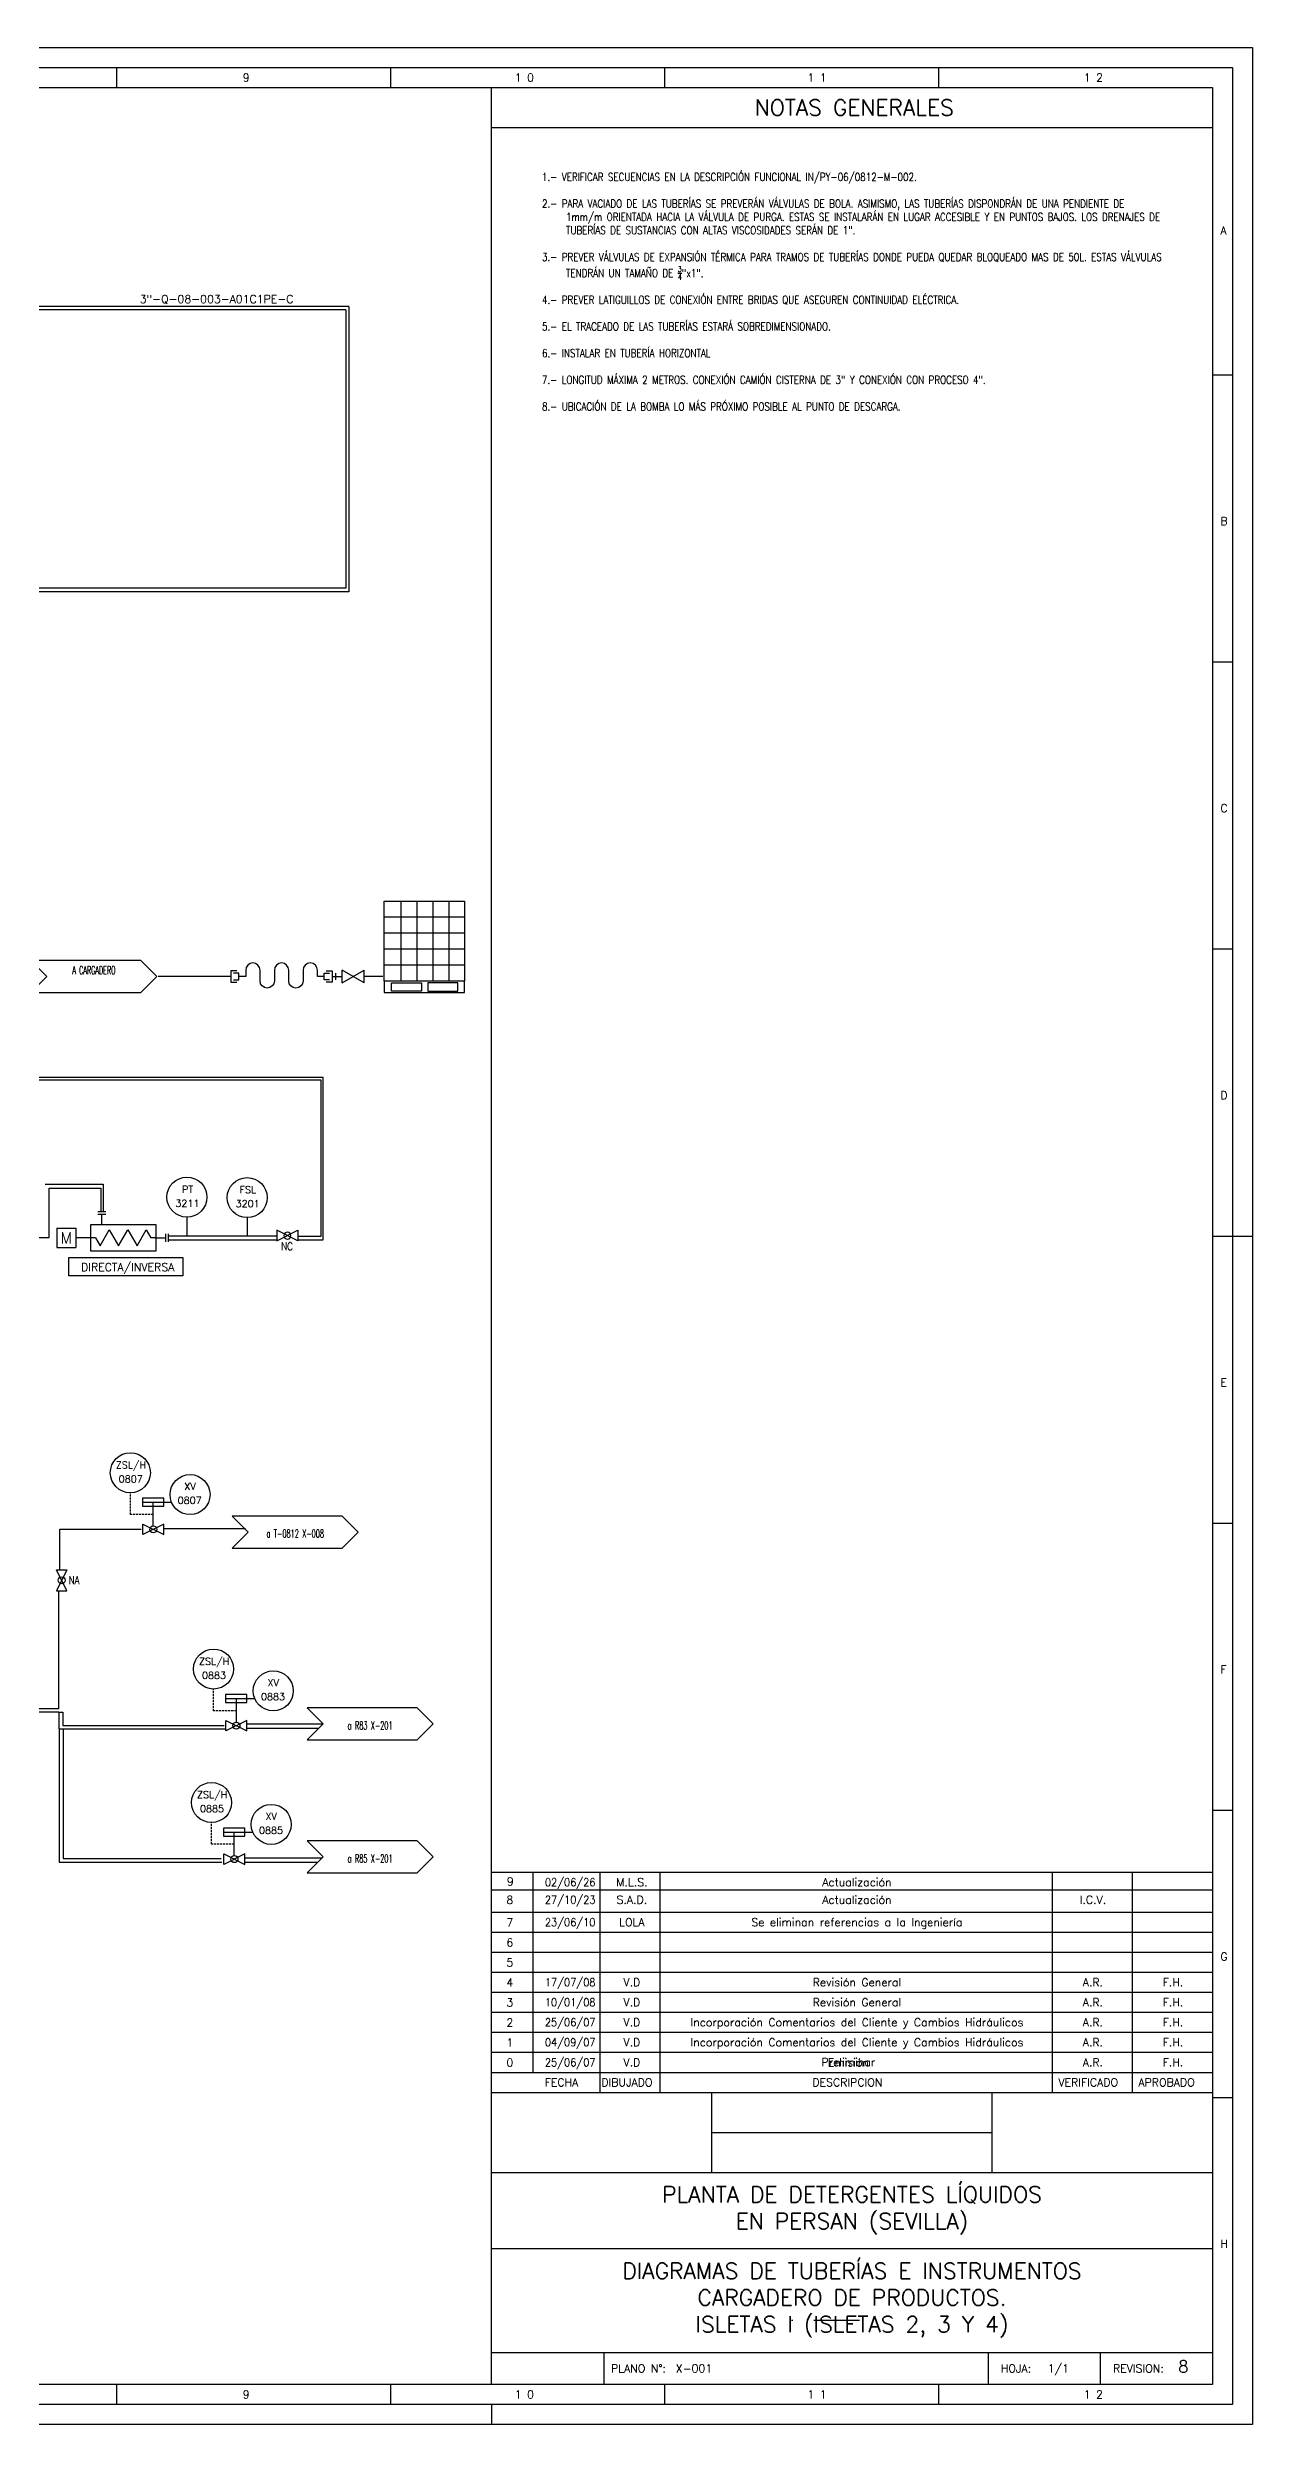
# Model space of a CAD drawing. Header units: millimetres. Extents: x 2166 to 3935, y 3919 to 4513.
# Drawn here: x 3634 to 3935, y 3919 to 4513 of the extents above; entities that cross this region are included whole.
import ezdxf
from ezdxf.enums import TextEntityAlignment as Align

# ---------------------------------------------------------------- set-up
doc = ezdxf.new("R2010")
doc.units = ezdxf.units.MM
doc.linetypes.add('TRAZOS', pattern=[0.75, 0.5, -0.25])
for name, color, linetype in [('CAJETIN', 1, 'Continuous'), ('EQUIPOS', 5, 'Continuous'), ('EQUIPOS 02', 1, 'Continuous'), ('FORMATO', 7, 'Continuous'), ('INSTRUMENTOS', 1, 'Continuous'), ('TEX', 7, 'Continuous'), ('TEX EQUIPOS', 6, 'Continuous'), ('TEXTO-VALVULAS Y ACCESORIOS', 7, 'Continuous'), ('TUBERIA', 5, 'Continuous'), ('TUBERÍA2', 1, 'TRAZOS'), ('VALVULAS Y ACCESORIOS', 1, 'Continuous')]:
    doc.layers.add(name, color=color, linetype=linetype)
doc.styles.add('PY', font='ROMANS.shx')
doc.styles.add('PY1', font='ROMANS.shx', dxfattribs={"width": 0.8})
doc.linetypes.add('SEÑAL_MECANICA2', pattern='A,4.411183,["o",PY,S=4.130212,R=360,X=0,Y=-1.374288],0.588817,-0.374158,["",PY,S=2,R=360,X=0,Y=-0.688262],-2.183682', length=7.55784)

# ---------------------------------------------------------------- blocks, each defined once
blk = doc.blocks.new('BANDERA DE FLUJO')
at = {"layer": 'TEX', "color": 1, "ltscale": 0.1, "flags": 128}
blk.add_lwpolyline([(-4, 4), (-31.46, 4), (-27.46, 0), (-31.46, -4), (-4, -4), (0, 0)], close=True, dxfattribs=at)
at = {"layer": 'TEX', "style": 'PY1', "width": 0.8}
for tag, p in [('ETIQUETA-LINEA-1', (-15.73, 0.61)), ('ETIQUETA-LINEA-2', (-15.73, -2.91))]:
    blk.add_attdef(tag, text='', height=2, dxfattribs=at).set_placement(p, align=Align.CENTER)
blk = doc.blocks.new('MARCO-A1')
at = {"layer": 'FORMATO', "color": 5}
for p, q in [((557.33, 589), (557.33, 584)), ((625.75, 589), (625.75, 584)), ((694.17, 589), (694.17, 584)), ((762.58, 589), (762.58, 584)), ((831, 512.25), (836, 512.25)), ((831, 440.5), (836, 440.5)), ((831, 368.75), (836, 368.75)), ((831, 297), (836, 297)), ((831, 225.25), (836, 225.25)), ((831, 153.5), (836, 153.5)), ((831, 81.75), (836, 81.75)), ((557.33, 10), (557.33, 5)), ((625.75, 10), (625.75, 5)), ((694.17, 10), (694.17, 5)), ((762.58, 10), (762.58, 5))]:
    blk.add_line(p, q, dxfattribs=at)
at = {"layer": 'FORMATO', "color": 1, "linetype": 'Continuous'}
for p, q in [((836, 297), (841, 297)), ((651, 5), (651, 0))]:
    blk.add_line(p, q, dxfattribs=at)
at = {"layer": 'FORMATO', "color": 1}
blk.add_lwpolyline([(0, 594), (841, 594), (841, 0), (0, 0)], close=True, dxfattribs=at)
at = {"layer": 'FORMATO', "color": 5}
blk.add_lwpolyline([(5, 589), (836, 589), (836, 5), (5, 5)], close=True, dxfattribs=at)
at = {"layer": 'FORMATO', "color": 8, "linetype": 'Continuous'}
blk.add_lwpolyline([(10, 584), (831, 584), (831, 10), (10, 10)], close=True, dxfattribs=at)
at = {"layer": 'FORMATO', "color": 1, "style": 'PY'}
for s, p in [('9', (588.85, 585.5)), ('1 0', (656.77, 585.5)), ('1 1', (729.83, 585.5)), ('1 2', (798.88, 585.5)), ('A', (833, 547.25)), ('B', (833, 474.67)), ('C', (833, 402.92)), ('D', (833, 331.17)), ('E', (833, 259.42)), ('F', (833, 187.67)), ('G', (833, 115.92)), ('H', (833, 44.17)), ('9', (588.85, 6.5)), ('1 0', (656.77, 6.5)), ('1 1', (729.83, 6.5)), ('1 2', (798.88, 6.5))]:
    blk.add_text(s, height=2, dxfattribs=at).set_placement(p)
blk = doc.blocks.new('BOMBA VOLUMETRICA')
at = {"layer": 'EQUIPOS', "linetype": 'Continuous'}
for p, q in [((-11.27, -4.05), (-11.27, -8.85)), ((-11.27, -4.05), (-6.47, -4.05)), ((-6.47, -4.05), (-6.47, -8.85)), ((-0.45, -8.45), (1.86, -4.45)), ((0, -3.12), (0, -0.67)), ((1.86, -4.45), (4.17, -8.45)), ((4.17, -8.45), (6.48, -4.45)), ((6.48, -4.45), (8.79, -8.45)), ((8.79, -8.45), (11.1, -4.45)), ((11.1, -4.45), (12.25, -6.45)), ((-11.27, -8.85), (-6.47, -8.85)), ((-1.61, -6.45), (-6.47, -6.45)), ((-1.61, -6.45), (-0.45, -8.45)), ((13.52, -6.45), (12.25, -6.45)), ((13.52, -6.45), (15.97, -6.45))]:
    blk.add_line(p, q, dxfattribs=at)
at = {"layer": 'EQUIPOS', "linetype": 'Continuous', "flags": 128}
blk.add_lwpolyline([(-2.78, -3.12), (13.52, -3.12), (13.52, -9.79), (-2.78, -9.79)], close=True, dxfattribs=at)
at = {"layer": 'VALVULAS Y ACCESORIOS', "ltscale": 0.1}
for p, q in [((1, 0), (-1, 0)), ((1, -0.67), (-1, -0.67)), ((15.97, -7.45), (15.97, -5.45)), ((16.64, -7.45), (16.64, -5.45))]:
    blk.add_line(p, q, dxfattribs=at)
at = {"layer": 'EQUIPOS 02', "style": 'PY'}
blk.add_text('M', height=2.8, dxfattribs=at).set_placement((-8.87, -6.45), align=Align.MIDDLE)
at = {"layer": 'TEX EQUIPOS', "linetype": 'Continuous', "style": 'PY1', "width": 0.8}
blk.add_attdef('REF_EQUIPO', text='', height=3, dxfattribs=at).set_placement((2.35, -13.59), align=Align.MIDDLE_CENTER)
blk = doc.blocks.new('SEÑAL CIR')
at = {"color": 1}
blk.add_circle((0, 5.7), 5.7, dxfattribs=at)
at = {"layer": 'INSTRUMENTOS', "linetype": 'Continuous', "style": 'PY', "flags": 4}
for p in [(0.18, 6.94), (0.13, 2.95)]:
    blk.add_attdef('---', text='', height=2, dxfattribs=at).set_placement(p, align=Align.CENTER)
blk = doc.blocks.new('VALV GLOB-V')
at = {"layer": 'INSTRUMENTOS', "color": 1, "flags": 128}
blk.add_lwpolyline([(5.7, -1.43), (5.7, 1.43), (0, -1.43), (0, 1.43)], close=True, dxfattribs=at)
at = {"layer": 'INSTRUMENTOS', "color": 1}
blk.add_circle((2.85, 0), 0.95, dxfattribs=at)
at = {"layer": 'INSTRUMENTOS', "color": 7, "linetype": 'SEÑAL_MECANICA2', "style": 'PY'}
blk.add_attdef('REF.', text='', height=2, dxfattribs=at).set_placement((3, -3.37), align=Align.MIDDLE)

msp = doc.modelspace()

# ---------------------------------------------------------------- linework, layer by layer
for p, q in [((3738.19, 4295.84), (3718.19, 4295.84)), ((3722.28, 4299.84), (3722.28, 4279.84)), ((3726.28, 4299.84), (3726.28, 4279.84)), ((3730.28, 4299.84), (3730.28, 4279.84)), ((3734.28, 4299.84), (3734.28, 4279.84)), ((3738.19, 4291.84), (3718.19, 4291.84)), ((3738.19, 4287.84), (3718.19, 4287.84)), ((3738.19, 4283.84), (3718.19, 4283.84))]:
    msp.add_line(p, q)
at = {"color": 1}
for p, q in [((3705.16, 4281.02), (3707.55, 4281.02)), ((3706.08, 4280.19), (3706.08, 4281.86)), ((3713.16, 4279.43), (3707.65, 4282.61)), ((3707.65, 4279.43), (3713.16, 4282.61)), ((3707.65, 4279.43), (3707.65, 4282.61)), ((3717.83, 4281.01), (3713.06, 4281.01)), ((3713.16, 4279.43), (3713.16, 4282.61)), ((3668.9, 4220.91), (3668.9, 4220.68)), ((3668.9, 4220.68), (3668.9, 4216.3)), ((3683.95, 4220.79), (3683.95, 4220.56)), ((3683.95, 4220.56), (3683.95, 4216.18)), ((3663.12, 4149.65), (3665.07, 4149.65)), ((3683.89, 4100.58), (3685.84, 4100.58)), ((3683.38, 4067.21), (3685.32, 4067.21))]:
    msp.add_line(p, q, dxfattribs=at)
at = {"color": 5}
for p, q in [((3702.41, 4255.14), (3608.93, 4255.14)), ((3702.41, 4216.18), (3702.41, 4255.14)), ((3634.48, 4215.81), (3634.48, 4228.11)), ((3634.48, 4228.11), (3647.42, 4228.11)), ((3647.42, 4228.11), (3647.42, 4222.2)), ((3664.28, 4216.27), (3691.26, 4216.27)), ((3696.73, 4216.18), (3702.41, 4216.18)), ((3637.19, 4132.77), (3637.19, 4142.9)), ((3637.19, 4142.9), (3657.47, 4142.9)), ((3663.28, 4143.07), (3683.56, 4143.07)), ((3636.94, 4098.02), (3636.94, 4127.53)), ((3636.89, 4097.18), (3636.89, 4093.02)), ((3636.89, 4093.02), (3678.51, 4093.02)), ((3636.97, 4093.1), (3636.97, 4059.71)), ((3683.94, 4093.22), (3701.82, 4093.22)), ((3636.97, 4059.71), (3677.64, 4059.71)), ((3683.4, 4059.71), (3701.51, 4059.71))]:
    msp.add_line(p, q, dxfattribs=at)
at = {"color": 4}
for p, q in [((3702.93, 4255.83), (3609.9, 4255.83)), ((3702.93, 4215.23), (3702.93, 4255.83)), ((3633.5, 4229.12), (3647.95, 4229.12)), ((3647.95, 4229.12), (3647.95, 4222.2)), ((3664.32, 4215.24), (3691.34, 4215.24)), ((3696.64, 4215.23), (3702.93, 4215.23)), ((3636.94, 4097.22), (3637.9, 4097.22)), ((3637.9, 4097.22), (3637.9, 4093.86)), ((3637.9, 4093.86), (3678.22, 4093.86)), ((3637.98, 4092.86), (3637.98, 4060.62)), ((3683.9, 4094.28), (3702.84, 4094.28)), ((3637.98, 4060.62), (3677.47, 4060.62)), ((3683.42, 4060.77), (3702.59, 4060.77))]:
    msp.add_line(p, q, dxfattribs=at)
for points in [[(3738.19, 4279.84), (3718.19, 4279.84), (3718.19, 4299.84), (3738.19, 4299.84)], [(3738.19, 4279.84), (3718.19, 4279.84), (3718.19, 4277.04), (3738.19, 4277.04)], [(3719.98, 4279.49), (3727.46, 4279.49), (3727.46, 4277.41), (3719.98, 4277.41)], [(3736.57, 4279.49), (3729.1, 4279.49), (3729.1, 4277.41), (3736.57, 4277.41)], [(3639.41, 4210.8), (3667.85, 4210.8), (3667.85, 4206.21), (3639.41, 4206.21)]]:
    msp.add_lwpolyline(points, close=True)
at = {"color": 1, "flags": 128}
for points in [[(3681.4, 4282.44), (3679.9, 4282.44), (3679.9, 4279.59), (3681.4, 4279.59)], [(3703.66, 4282.44), (3705.16, 4282.44), (3705.16, 4279.59), (3703.66, 4279.59)]]:
    msp.add_lwpolyline(points, dxfattribs=at)
at = {"layer": 'CAJETIN', "color": 8, "linetype": 'Continuous'}
for p, q in [((3745, 3929.19), (3745, 4503.19)), ((3745, 4002.19), (3925, 4002.19)), ((3800, 3982.19), (3800, 4002.19)), ((3870, 3982.19), (3870, 4002.19)), ((3800, 3992.19), (3870, 3992.19)), ((3745, 3982.19), (3925, 3982.19)), ((3745, 3963.19), (3925, 3963.19)), ((3745, 3937.19), (3925, 3937.19)), ((3773, 3937.19), (3773, 3929.19))]:
    msp.add_line(p, q, dxfattribs=at)
at = {"layer": 'CAJETIN', "color": 8}
for p, q in [((3745, 4493.19), (3925, 4493.19)), ((3869, 3937.19), (3869, 3929.19)), ((3897, 3937.19), (3897, 3929.19))]:
    msp.add_line(p, q, dxfattribs=at)
at = {"layer": 'CAJETIN', "color": 1}
for p, q in [((3745, 4057.19), (3925, 4057.19)), ((3755.32, 4057.25), (3755.32, 4027.26)), ((3772, 4057.19), (3772, 4032.19)), ((3787, 4057.19), (3787, 4032.19)), ((3885, 4057.19), (3885, 4032.19)), ((3905, 4057.19), (3905, 4032.19)), ((3745, 4052.83), (3925, 4052.83)), ((3772, 4052.83), (3772, 4027.83)), ((3787, 4052.83), (3787, 4027.83)), ((3885, 4052.83), (3885, 4027.83)), ((3905, 4052.83), (3905, 4027.83)), ((3745, 4047.19), (3925, 4047.19)), ((3772, 4047.19), (3772, 4022.19)), ((3787, 4047.19), (3787, 4022.19)), ((3885, 4047.19), (3885, 4022.19)), ((3905, 4047.19), (3905, 4022.19)), ((3745, 4042.19), (3925, 4042.19)), ((3745, 4037.19), (3925, 4037.19)), ((3745, 4032.19), (3925, 4032.19)), ((3755.31, 4032.14), (3755.31, 4007.14)), ((3772, 4032.19), (3772, 4007.19)), ((3787, 4032.19), (3787, 4007.19)), ((3885, 4032.19), (3885, 4007.19)), ((3905, 4032.19), (3905, 4007.19)), ((3745, 4027.19), (3925, 4027.19)), ((3745, 4022.19), (3925, 4022.19)), ((3745, 4017.19), (3925, 4017.19)), ((3745, 4012.19), (3925, 4012.19)), ((3745, 4012.19), (3925, 4012.19))]:
    msp.add_line(p, q, dxfattribs=at)
at = {"layer": 'CAJETIN', "color": 5}
for p, q in [((3745, 4007.19), (3925, 4007.19)), ((3772, 4007.19), (3772, 4002.19)), ((3787, 4007.19), (3787, 4002.19)), ((3885, 4007.19), (3885, 4002.19)), ((3905, 4007.19), (3905, 4002.19))]:
    msp.add_line(p, q, dxfattribs=at)
at = {"layer": 'EQUIPOS'}
msp.add_line((3556.61, 4215.82), (3634.48, 4215.81), dxfattribs=at)
at = {"layer": 'INSTRUMENTOS', "color": 1, "ltscale": 0.1, "flags": 128}
for points in [[(3680.57, 4280.17), (3681.86, 4280.17), (3681.86, 4281.9), (3680.57, 4281.9)], [(3704.5, 4280.17), (3703.2, 4280.17), (3703.2, 4281.9), (3704.5, 4281.9)]]:
    msp.add_lwpolyline(points, dxfattribs=at)
at = {"layer": 'TUBERIA', "color": 5, "linetype": 'Continuous'}
for p, q in [((3709.37, 4448.47), (3553.59, 4448.47)), ((3679.9, 4281.03), (3661.68, 4281.03)), ((3636.94, 4098.02), (3569.54, 4098.02)), ((3819.85, 3945.26), (3820.19, 3945.26)), ((3825.45, 3945.26), (3836.84, 3945.26))]:
    msp.add_line(p, q, dxfattribs=at)
at = {"layer": 'TUBERIA', "color": 4, "linetype": 'Continuous'}
for p, q in [((3708.57, 4447.67), (3553.59, 4447.67)), ((3636.94, 4097.22), (3569.54, 4097.22))]:
    msp.add_line(p, q, dxfattribs=at)
msp.add_lwpolyline([(3708.57, 4447.67), (3708.57, 4378.05), (3158.07, 4378.05), (3158.07, 4154.51)], dxfattribs=at)
at = {"layer": 'TUBERIA', "color": 5, "linetype": 'Continuous'}
msp.add_lwpolyline([(3709.37, 4448.47), (3709.37, 4377.2), (3159.01, 4377.2), (3159.01, 4155.13), (3190.44, 4155.13)], dxfattribs=at)
at = {"layer": 'TUBERIA', "color": 5, "linetype": 'Continuous', "flags": 128}
msp.add_lwpolyline([(3703.2, 4281.03), (3701.5, 4281.03), (3701.5, 4282.63, 1), (3697.91, 4282.63), (3697.91, 4279.94, -1), (3694.32, 4279.94), (3694.32, 4282.63, 1), (3690.74, 4282.63), (3690.74, 4279.94, -1), (3687.15, 4279.94), (3687.15, 4282.63, 1), (3683.57, 4282.63), (3683.57, 4281.03), (3681.86, 4281.03)], format="xyb", dxfattribs=at)
at = {"layer": 'TUBERÍA2'}
for points in [[(3660.46, 4146.62), (3654.77, 4146.62), (3654.77, 4151.97)], [(3681.24, 4097.57), (3675.55, 4097.57), (3675.55, 4102.91)], [(3680.73, 4064.2), (3675.04, 4064.2), (3675.04, 4069.55)]]:
    msp.add_lwpolyline(points, dxfattribs=at)
at = {"layer": 'VALVULAS Y ACCESORIOS'}
for p, q in [((3657.79, 4149.64), (3663.13, 4149.64)), ((3660.46, 4143.84), (3660.46, 4149.64)), ((3678.57, 4100.59), (3683.9, 4100.59)), ((3681.24, 4094.78), (3681.24, 4100.59)), ((3678.06, 4067.23), (3683.4, 4067.23)), ((3680.73, 4061.42), (3680.73, 4067.23))]:
    msp.add_line(p, q, dxfattribs=at)
at = {"layer": 'VALVULAS Y ACCESORIOS', "flags": 128}
for points in [[(3657.79, 4150.64), (3657.79, 4148.64), (3663.13, 4148.64), (3663.13, 4150.64)], [(3678.57, 4101.59), (3678.57, 4099.59), (3683.9, 4099.59), (3683.9, 4101.59)], [(3678.06, 4068.23), (3678.06, 4066.23), (3683.4, 4066.23), (3683.4, 4068.23)]]:
    msp.add_lwpolyline(points, close=True, dxfattribs=at)

# ---------------------------------------------------------------- block references
msp.add_blockref('MARCO-A1', (3094, 3919.19))
ref = msp.add_blockref('BANDERA DE FLUJO', (3661.41, 4281.01))
ref.add_attrib('ETIQUETA-LINEA-1', 'A CARGADERO', dxfattribs={"layer": 'TEX', "height": 2, "style": 'PY1', "width": 0.5}).set_placement((3645.68, 4281.61), align=Align.CENTER)
at = {"linetype": 'Continuous'}
ref = msp.add_blockref('SEÑAL CIR', (3668.9, 4220.91), dxfattribs=dict(at, xscale=0.8771000000000413, yscale=0.8771000000000413, zscale=0.8771000000000413))
ref.add_attrib('---', 'PT', dxfattribs={"layer": 'INSTRUMENTOS', "color": 7, "linetype": 'Continuous', "height": 1.754, "style": 'PY'}).set_placement((3669.06, 4227), align=Align.CENTER)
ref.add_attrib('---', '3211', dxfattribs={"layer": 'INSTRUMENTOS', "color": 7, "linetype": 'Continuous', "height": 1.754, "style": 'PY'}).set_placement((3669.01, 4223.5), align=Align.CENTER)
ref = msp.add_blockref('SEÑAL CIR', (3683.95, 4220.79), dxfattribs=dict(at, xscale=0.8771000000000413, yscale=0.8771000000000413, zscale=0.8771000000000413))
ref.add_attrib('---', 'FSL', dxfattribs={"layer": 'INSTRUMENTOS', "color": 7, "linetype": 'Continuous', "height": 1.754, "style": 'PY'}).set_placement((3684.1, 4226.88), align=Align.CENTER)
ref.add_attrib('---', '3201', dxfattribs={"layer": 'INSTRUMENTOS', "color": 7, "linetype": 'Continuous', "height": 1.754, "style": 'PY'}).set_placement((3684.06, 4223.38), align=Align.CENTER)
msp.add_blockref('BOMBA VOLUMETRICA', (3647.65, 4222.2), dxfattribs=at)
for p, xscale, yscale, zscale, rotation in [((3691.36, 4216.29), -0.9232631578945529, 0.9232631578947803, 0.9232631578946926, 180), ((3637.62, 4132.79), 0.9232631578945529, 0.9232631578945529, 0.9232631578945529, 270)]:
    msp.add_blockref('VALV GLOB-V', p, dxfattribs=dict(at, xscale=xscale, yscale=yscale, zscale=zscale, rotation=rotation))
ref = msp.add_blockref('SEÑAL CIR', (3654.77, 4152.03), dxfattribs=dict(at, xscale=0.8771000000000413, yscale=0.8771000000000413, zscale=0.8771000000000413))
ref.add_attrib('---', 'ZSL/H', dxfattribs={"layer": 'INSTRUMENTOS', "color": 7, "linetype": 'Continuous', "height": 1.754, "style": 'PY'}).set_placement((3654.93, 4158.12), align=Align.CENTER)
ref.add_attrib('---', '0807', dxfattribs={"layer": 'INSTRUMENTOS', "color": 7, "linetype": 'Continuous', "height": 1.754, "style": 'PY'}).set_placement((3654.88, 4154.62), align=Align.CENTER)
ref = msp.add_blockref('SEÑAL CIR', (3669.68, 4146.57), dxfattribs=dict(at, xscale=0.8770999999999276, yscale=0.8770999999999276, zscale=0.8770999999999276))
ref.add_attrib('---', 'XV', dxfattribs={"layer": 'INSTRUMENTOS', "color": 7, "linetype": 'Continuous', "height": 1.754, "style": 'PY'}).set_placement((3669.68, 4152.73), align=Align.CENTER)
ref.add_attrib('---', '0807', dxfattribs={"layer": 'INSTRUMENTOS', "color": 7, "linetype": 'Continuous', "height": 1.754, "style": 'PY'}).set_placement((3669.6, 4149.24), align=Align.CENTER)
ref = msp.add_blockref('BANDERA DE FLUJO', (3711.69, 4142.21))
ref.add_attrib('ETIQUETA-LINEA-1', 'a T-0812 X-008', dxfattribs={"layer": 'TEX', "height": 2, "style": 'PY1', "width": 0.6}).set_placement((3695.96, 4142.82), align=Align.TOP_CENTER)
at = {"linetype": 'Continuous', "xscale": 0.9232631578945529, "yscale": 0.9232631578945529, "zscale": 0.9232631578945529}
for p in [(3657.86, 4142.88), (3678.64, 4093.83), (3678.14, 4060.47)]:
    msp.add_blockref('VALV GLOB-V', p, dxfattribs=at)
at = {"linetype": 'Continuous'}
ref = msp.add_blockref('SEÑAL CIR', (3675.55, 4102.98), dxfattribs=dict(at, xscale=0.8771000000000413, yscale=0.8771000000000413, zscale=0.8771000000000413))
ref.add_attrib('---', 'ZSL/H', dxfattribs={"layer": 'INSTRUMENTOS', "color": 7, "linetype": 'Continuous', "height": 1.754, "style": 'PY'}).set_placement((3675.71, 4109.06), align=Align.CENTER)
ref.add_attrib('---', '0883', dxfattribs={"layer": 'INSTRUMENTOS', "color": 7, "linetype": 'Continuous', "height": 1.754, "style": 'PY'}).set_placement((3675.66, 4105.56), align=Align.CENTER)
ref = msp.add_blockref('SEÑAL CIR', (3690.46, 4097.52), dxfattribs=dict(at, xscale=0.8770999999999276, yscale=0.8770999999999276, zscale=0.8770999999999276))
ref.add_attrib('---', 'XV', dxfattribs={"layer": 'INSTRUMENTOS', "color": 7, "linetype": 'Continuous', "height": 1.754, "style": 'PY'}).set_placement((3690.46, 4103.67), align=Align.CENTER)
ref.add_attrib('---', '0883', dxfattribs={"layer": 'INSTRUMENTOS', "color": 7, "linetype": 'Continuous', "height": 1.754, "style": 'PY'}).set_placement((3690.38, 4100.18), align=Align.CENTER)
ref = msp.add_blockref('BANDERA DE FLUJO', (3730.38, 4094.26))
ref.add_attrib('ETIQUETA-LINEA-1', 'a R83 X-201', dxfattribs={"layer": 'TEX', "height": 2, "style": 'PY1', "width": 0.6}).set_placement((3714.65, 4094.87), align=Align.TOP_CENTER)
ref = msp.add_blockref('SEÑAL CIR', (3675.04, 4069.61), dxfattribs=dict(at, xscale=0.8771000000000413, yscale=0.8771000000000413, zscale=0.8771000000000413))
ref.add_attrib('---', 'ZSL/H', dxfattribs={"layer": 'INSTRUMENTOS', "color": 7, "linetype": 'Continuous', "height": 1.754, "style": 'PY'}).set_placement((3675.2, 4075.7), align=Align.CENTER)
ref.add_attrib('---', '0885', dxfattribs={"layer": 'INSTRUMENTOS', "color": 7, "linetype": 'Continuous', "height": 1.754, "style": 'PY'}).set_placement((3675.15, 4072.2), align=Align.CENTER)
ref = msp.add_blockref('SEÑAL CIR', (3689.95, 4064.15), dxfattribs=dict(at, xscale=0.8770999999999276, yscale=0.8770999999999276, zscale=0.8770999999999276))
ref.add_attrib('---', 'XV', dxfattribs={"layer": 'INSTRUMENTOS', "color": 7, "linetype": 'Continuous', "height": 1.754, "style": 'PY'}).set_placement((3689.95, 4070.31), align=Align.CENTER)
ref.add_attrib('---', '0885', dxfattribs={"layer": 'INSTRUMENTOS', "color": 7, "linetype": 'Continuous', "height": 1.754, "style": 'PY'}).set_placement((3689.88, 4066.82), align=Align.CENTER)
ref = msp.add_blockref('BANDERA DE FLUJO', (3730.38, 4061.01))
ref.add_attrib('ETIQUETA-LINEA-1', 'a R85 X-201', dxfattribs={"layer": 'TEX', "height": 2, "style": 'PY1', "width": 0.6}).set_placement((3714.65, 4061.62), align=Align.TOP_CENTER)

# ---------------------------------------------------------------- texts
at = {"linetype": 'Continuous', "insert": (3757.57, 4481.85), "char_height": 2, "width": 159.6115, "attachment_point": 1, "style": 'PY1'}
msp.add_mtext('\\A1;1.- VERIFICAR SECUENCIAS EN LA DESCRIPCIÓN FUNCIONAL IN/PY-06/0812-M-002.\\P\\P\\pi-6,l6;2.- PARA VACIADO DE LAS TUBERÍAS SE PREVERÁN VÁLVULAS DE BOLA. ASIMISMO, LAS TUBERÍAS DISPONDRÁN DE UNA PENDIENTE DE 1mm/m ORIENTADA HACIA LA VÁLVULA DE PURGA. ESTAS SE INSTALARÁN EN LUGAR ACCESIBLE Y EN PUNTOS BAJOS. LOS DRENAJES DE TUBERÍAS DE SUSTANCIAS CON ALTAS VISCOSIDADES SERÁN DE 1".\\P\\pi0,l0;\\P\\pi-6,l6;3.- PREVER VÁLVULAS DE EXPANSIÓN TÉRMICA PARA TRAMOS DE TUBERÍAS DONDE PUEDA QUEDAR BLOQUEADO MAS DE 50L. ESTAS VÁLVULAS TENDRÁN UN TAMAÑO DE {\\H0.7x;\\S3/4;\\H1.429x;"x1".\\P\\pi0,l0;}\\P4.- PREVER LATIGUILLOS DE CONEXIÓN ENTRE BRIDAS QUE ASEGUREN CONTINUIDAD ELÉCTRICA.\\P \\P5.- EL TRACEADO DE LAS TUBERÍAS ESTARÁ SOBREDIMENSIONADO.\\P^I\\P6.- INSTALAR EN TUBERÍA HORIZONTAL\\P\\P7.- LONGITUD MÁXIMA 2 METROS. CONEXIÓN CAMIÓN CISTERNA DE 3" Y CONEXIÓN CON PROCESO 4".^I\\P\\P8.- UBICACIÓN DE LA BOMBA LO MÁS PRÓXIMO POSIBLE AL PUNTO DE DESCARGA.', dxfattribs=at)
at = {"layer": 'CAJETIN', "color": 1, "style": 'PY'}
for s, p in [('8', (3749.53, 4049.28)), ('9', (3749.66, 4053.88)), ('M.L.S.', (3780.02, 4053.69)), ('S.A.D.', (3780.02, 4049.33)), ('Actualización', (3836.23, 4053.69)), ('Actualización', (3836.23, 4049.33)), ('I.C.V.', (3895.16, 4049.33)), ('7', (3749.53, 4043.64)), ('LOLA', (3780.02, 4043.69)), ('Se eliminan referencias a la Ingeniería', (3836.23, 4043.69)), ('6', (3749.53, 4038.64)), ('5', (3749.53, 4033.64)), ('4', (3749.53, 4028.64)), ('V.D', (3780.02, 4028.69)), ('Revisión General', (3836.23, 4028.69)), ('A.R.', (3895.16, 4028.69)), ('F.H.', (3915.16, 4028.69)), ('3', (3749.53, 4023.64)), ('V.D', (3780.02, 4023.69)), ('Revisión General', (3836.23, 4023.69)), ('A.R.', (3895.16, 4023.69)), ('F.H.', (3915.16, 4023.69)), ('2', (3749.53, 4018.64)), ('1', (3749.53, 4013.64)), ('V.D', (3780.02, 4018.69)), ('V.D', (3780.02, 4013.69)), ('Incorporación Comentarios del Cliente y Cambios Hidráulicos', (3836.23, 4018.69)), ('Incorporación Comentarios del Cliente y Cambios Hidráulicos', (3836.23, 4013.69)), ('A.R.', (3895.16, 4018.69)), ('A.R.', (3895.16, 4013.69)), ('F.H.', (3915.16, 4018.69)), ('F.H.', (3915.16, 4013.69)), ('0', (3749.53, 4008.64)), ('V.D', (3780.02, 4008.69)), ('Preliminar', (3834.09, 4008.73)), ('Emisión', (3834.09, 4008.69)), ('A.R.', (3895.16, 4008.69)), ('F.H.', (3915.16, 4008.69))]:
    msp.add_text(s, height=2, dxfattribs=at).set_placement(p, align=Align.CENTER)
at = {"layer": 'CAJETIN', "color": 1, "style": 'PY', "width": 0.9}
for s, p in [('02/06/26', (3764.62, 4053.69)), ('27/10/23', (3764.62, 4049.33)), ('23/06/10', (3764.62, 4043.69)), ('17/07/08', (3764.62, 4028.69)), ('10/01/08', (3764.62, 4023.69)), ('25/06/07', (3764.62, 4018.69)), ('04/09/07', (3764.62, 4013.69)), ('25/06/07', (3764.62, 4008.69))]:
    msp.add_text(s, height=2, dxfattribs=at).set_placement(p, align=Align.CENTER)
at = {"layer": 'CAJETIN', "color": 1, "style": 'PY'}
for s, p in [('FECHA', (3758.24, 4003.69)), ('DIBUJADO', (3772.39, 4003.69)), ('DESCRIPCION', (3825.1, 4003.69)), ('VERIFICADO', (3886.53, 4003.69)), ('APROBADO', (3906.53, 4003.69)), ('PLANO N%%D:', (3774.82, 3932.19)), ('X-001', (3790.99, 3932.19)), ('HOJA:', (3872.17, 3932.19)), ('1/1', (3883.85, 3932.19)), ('REVISION:', (3900.17, 3932.19))]:
    msp.add_text(s, height=2, dxfattribs=at).set_placement(p)
at = {"layer": 'CAJETIN', "color": 6, "style": 'PY'}
msp.add_text('8', height=3, dxfattribs=at).set_placement((3916.47, 3932.19))
at = {"layer": 'CAJETIN', "color": 5, "char_height": 4, "attachment_point": 5, "style": 'PY'}
for s, insert, width in [('PLANTA DE DETERGENTES LÍQUIDOS\\PEN PERSAN (SEVILLA)', (3835, 3972.69), 175.9153), ('DIAGRAMAS DE TUBERÍAS E INSTRUMENTOS\\PCARGADERO DE PRODUCTOS.\\PISLETAS I (ISLETAS 2, 3 Y 4)', (3835, 3950.23), 177.4745)]:
    msp.add_mtext(s, dxfattribs=dict(at, insert=insert, width=width))
at = {"layer": 'TEX', "color": 8, "style": 'PY'}
msp.add_text('NOTAS GENERALES', height=4, dxfattribs=at).set_placement((3835.56, 4496.19), align=Align.CENTER)
at = {"layer": 'TEX', "color": 7, "char_height": 2, "width": 28.6036, "attachment_point": 5, "style": 'PY1'}
for s, insert in [('NC', (3693.89, 4213.62)), ('NA', (3640.72, 4130.19))]:
    msp.add_mtext(s, dxfattribs=dict(at, insert=insert))
at = {"layer": 'TEXTO-VALVULAS Y ACCESORIOS', "style": 'PY'}
for s, p in [('3"-Q-08-003-A01C1PE-C', (3676.31, 4449.33)), ('DIRECTA/INVERSA', (3654.11, 4207.41))]:
    msp.add_text(s, height=2, dxfattribs=at).set_placement(p, align=Align.CENTER)

doc.saveas('drawing.dxf')
